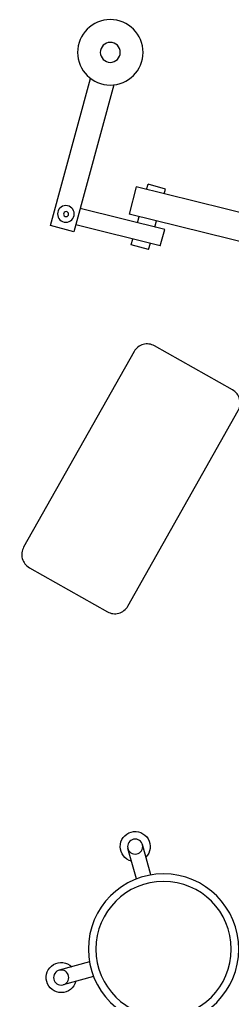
# Model space of a CAD drawing. Header units: metres. Extents: x -39 to 21688, y -24 to 9022.
# Drawn here: x 314.106 to 314.814, y 7.032 to 10.293 of the extents above; entities that cross this region are included whole.
import ezdxf

# ---------------------------------------------------------------- set-up
doc = ezdxf.new("R2010")
doc.units = ezdxf.units.M
doc.header["$MEASUREMENT"] = 0
doc.layers.add('AR-MOBILIRIO', color=1, linetype='Continuous')
doc.layers.add('MOBILIARIO', color=42, linetype='Continuous')

# ---------------------------------------------------------------- blocks, each defined once
blk = doc.blocks.new('A$C23125473')
at = {"layer": 'AR-MOBILIRIO'}
for p, q in [((0.2385, 3.1807), (0.1376, 3.2087)), ((0.2251, 3.1325), (0.1243, 3.1605)), ((0.2251, 3.1325), (0.1243, 3.1605)), ((0.3811, 2.8569), (0.3531, 2.756)), ((0.4293, 2.8435), (0.4013, 2.7427)), ((0.4293, 2.8435), (0.4013, 2.7427)), ((0.4606, 0.7516), (0.1793, 0.6821)), ((0.908, 0.7824), (0.3576, 0.6463)), ((0.4219, 0.7647), (0.364, 0.7486)), ((0.4219, 0.7647), (0.4277, 0.7435)), ((0.4606, 0.7516), (0.4757, 0.6978)), ((0.364, 0.7486), (0.3695, 0.7291)), ((0.4757, 0.6978), (0.1941, 0.6281)), ((0.9491, 0.6963), (0.38, 0.5556)), ((0.4427, 0.6896), (0.4485, 0.6688)), ((0.3844, 0.6752), (0.3902, 0.6543)), ((0.38, 0.5556), (0.3576, 0.6463)), ((0.4152, 0.5643), (0.4199, 0.5473)), ((0.4777, 0.5633), (0.4199, 0.5473)), ((0.4735, 0.5787), (0.4777, 0.5633))]:
    blk.add_line(p, q, dxfattribs=at)
blk.add_lwpolyline([(0.3736, 1.1035), (0.0061, 1.7539, -0.414214), (0.0251, 1.822), (0.2846, 1.9687, -0.414214), (0.3527, 1.9497), (0.7202, 1.2993, -0.414214), (0.7013, 1.2312), (0.4417, 1.0846, -0.414214)], format="xyb", close=True, dxfattribs=at)
blk.add_lwpolyline([(0.3066, 0.2172), (0.1729, 0.7054), (0.0951, 0.6841), (0.2288, 0.1959)], dxfattribs=at)
for centre, radius in [((0.4717, 3.0901), 0.2502), ((0.4717, 3.0901), 0.2252), ((0.1309, 3.1846), 0.025), ((0.3772, 2.7493), 0.025), ((0.1465, 0.646), 0.0277), ((0.1472, 0.6467), 0.00829), ((0.2944, 0.1089), 0.1089), ((0.2944, 0.1089), 0.0332)]:
    blk.add_circle(centre, radius, dxfattribs=at)
for centre, start, end in [((0.1309, 3.1846), 14.5051, 314.5051), ((0.3772, 2.7493), 104.5051, 44.5051)]:
    blk.add_arc(centre, 0.05, start, end, dxfattribs=at)

msp = doc.modelspace()

# ---------------------------------------------------------------- block references
at = {"layer": 'MOBILIARIO', "xscale": -1, "rotation": 180}
msp.add_blockref('A$C23125473', (314.11309, 10.29274), dxfattribs=at)

doc.saveas('drawing.dxf')
